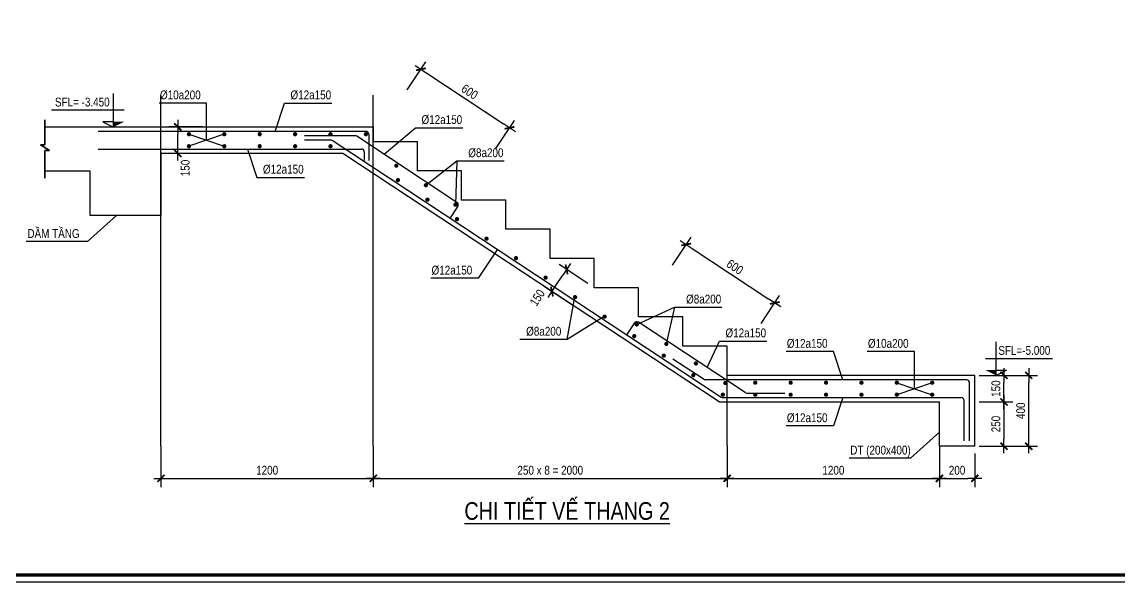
# Model space of a CAD drawing. Header units: millimetres. Extents: x 379264 to 1158416, y -283062 to 356890.
# Drawn here: x 1133062 to 1148563, y -30402 to -22493 of the extents above; entities that cross this region are included whole.
import ezdxf
from ezdxf.enums import TextEntityAlignment as Align

# ---------------------------------------------------------------- set-up
doc = ezdxf.new("R2010")
doc.units = ezdxf.units.MM
doc.linetypes.add('CENTER', pattern=[2, 1.25, -0.25, 0.25, -0.25])
doc.linetypes.add('HIDDEN', pattern=[9.525, 6.35, -3.175])
for name, color, linetype in [('01PM. TEXT A', 3, 'Continuous'), ('02PM. TEXT B', 4, 'Continuous'), ('04PM. THIN', 7, 'Continuous'), ('05PM. FRAME', 4, 'Continuous'), ('06PM. HIDDEN', 4, 'HIDDEN'), ('08PM. SSS X', 6, 'Continuous'), ('11PM. DIM', 2, 'Continuous'), ('12PM. GRID', 8, 'CENTER'), ('BLOCK A - CHI TIET THANG 4$0$Net cat Tuong', 4, 'Continuous'), ('CHI TIET THANG SAN VUON$0$Number Step', 94, 'Continuous')]:
    doc.layers.add(name, color=color, linetype=linetype)
doc.styles.add('[PMDC2013]STYLE', font='arial.ttf', dxfattribs={"width": 0.8})
doc.dimstyles.new('20', dxfattribs={"dimtxt": 250, "dimasz": 200, "dimexe": 250, "dimexo": 0, "dimgap": 100, "dimtad": 1, "dimdec": 0, "dimlfac": 0.2, "dimzin": 0, "dimdsep": 46, "dimtxsty": '[PMDC2013]STYLE', "dimblk": 'TICK', "dimcen": 0, "dimdle": 300, "dimclrd": 2, "dimclre": 2, "dimclrt": 4, "dimadec": 0, "dimazin": 0, "dimtfac": 0.004, "dimtdec": 0, "dimtix": 1, "dimtmove": 2, "dimatfit": 3, "dimldrblk": 'TICK', "dimfxl": 1, "dimtvp": 0.8, "dimtolj": 1, "dimtzin": 0, "dimarcsym": 0})

# ---------------------------------------------------------------- blocks, each defined once
blk = doc.blocks.new('CHG_XX_Khung ten')
blk.add_lwpolyline([(15, 579), (826, 579), (826, 15), (15, 15)], close=True)
at = {"color": 4, "linetype": 'Continuous', "const_width": 1}
blk.add_lwpolyline([(17, 577), (824, 577), (824, 17), (17, 17)], close=True, dxfattribs=at)
blk = doc.blocks.new('TICK')
at = {"color": 0, "linetype": 'ByBlock'}
blk.add_line((1, 0), (-1, 0), dxfattribs=at)
at = {"color": 7, "linetype": 'ByBlock', "const_width": 0.25}
blk.add_lwpolyline([(-0.5, -0.5), (0.5, 0.5)], dxfattribs=at)
blk = doc.blocks.new('*D1324')
at = {"layer": '11PM. DIM', "color": 2, "lineweight": -2, "ltscale": 0.3, "transparency": 16777216}
for p, q in [((729512, -354029), (728698, -353492)), ((728604, -354088), (728797, -353796)), ((729099, -354655), (728285, -354118))]:
    blk.add_line(p, q, dxfattribs=at)
at = {"layer": 'Defpoints', "color": 0, "ltscale": 0.3, "transparency": 16777216}
for p in [(728907, -353629), (729512, -354029), (729099, -354655)]:
    blk.add_point(p, dxfattribs=at)
at = {"layer": '11PM. DIM', "color": 2, "lineweight": -2, "ltscale": 0.3, "transparency": 16777216, "xscale": 200, "yscale": 200, "zscale": 200}
for p, rotation in [((728907, -353629), 56.5751888182298), ((728494, -354255), 236.5751888182298)]:
    blk.add_blockref('TICK', p, dxfattribs=dict(at, rotation=rotation))
at = {"layer": '11PM. DIM', "color": 4, "ltscale": 0.3, "transparency": 16777216, "insert": (728080, -354427), "char_height": 250, "attachment_point": 5, "rotation": 56.5752, "style": '[PMDC2013]STYLE'}
blk.add_mtext('\\A1;150', dxfattribs=at)
blk = doc.blocks.new('*D1325')
at = {"layer": '11PM. DIM', "color": 2, "lineweight": -2, "ltscale": 0.3, "transparency": 16777216}
for p, q in [((724405, -348561), (724928, -347768)), ((724958, -348087), (727128, -349519)), ((726909, -350214), (727432, -349421))]:
    blk.add_line(p, q, dxfattribs=at)
at = {"layer": 'Defpoints', "color": 0, "ltscale": 0.3, "transparency": 16777216}
for p in [(724405, -348561), (727295, -349630), (726909, -350214)]:
    blk.add_point(p, dxfattribs=at)
at = {"layer": '11PM. DIM', "color": 2, "lineweight": -2, "ltscale": 0.3, "transparency": 16777216, "xscale": 200, "yscale": 200, "zscale": 200}
for p, rotation in [((724791, -347977), 146.5751888142904), ((727295, -349630), 326.5751888142904)]:
    blk.add_blockref('TICK', p, dxfattribs=dict(at, rotation=rotation))
at = {"layer": '11PM. DIM', "color": 4, "ltscale": 0.3, "transparency": 16777216, "insert": (726168, -348613), "char_height": 250, "attachment_point": 5, "rotation": 326.5752, "style": '[PMDC2013]STYLE'}
blk.add_mtext('\\A1;600', dxfattribs=at)
blk = doc.blocks.new('*D1326')
at = {"layer": '11PM. DIM', "color": 2, "lineweight": -2, "ltscale": 0.3, "transparency": 16777216}
for p, q in [((731901, -353509), (732425, -352716)), ((732454, -353035), (734624, -354467)), ((734405, -355161), (734928, -354368))]:
    blk.add_line(p, q, dxfattribs=at)
at = {"layer": 'Defpoints', "color": 0, "ltscale": 0.3, "transparency": 16777216}
for p in [(731901, -353509), (734791, -354577), (734405, -355161)]:
    blk.add_point(p, dxfattribs=at)
at = {"layer": '11PM. DIM', "color": 2, "lineweight": -2, "ltscale": 0.3, "transparency": 16777216, "xscale": 200, "yscale": 200, "zscale": 200}
for p, rotation in [((732287, -352925), 146.5751888142904), ((734791, -354577), 326.5751888142904)]:
    blk.add_blockref('TICK', p, dxfattribs=dict(at, rotation=rotation))
at = {"layer": '11PM. DIM', "color": 4, "ltscale": 0.3, "transparency": 16777216, "insert": (733664, -353561), "char_height": 250, "attachment_point": 5, "rotation": 326.5752, "style": '[PMDC2013]STYLE'}
blk.add_mtext('\\A1;600', dxfattribs=at)
blk = doc.blocks.new('*U580')
at = {"const_width": 60}
for points in [[(-30, 0, 1), (30, 0, 1)], [(970, 0, 1), (1030, 0, 1)], [(1970, 0, 1), (2030, 0, 1)], [(2970, 0, 1), (3030, 0, 1)], [(3970, 0, 1), (4030, 0, 1)], [(4970, 0, 1), (5030, 0, 1)], [(5970, 0, 1), (6030, 0, 1)], [(6970, 0, 1), (7030, 0, 1)], [(7970, 0, 1), (8030, 0, 1)], [(8970, 0, 1), (9030, 0, 1)], [(9970, 0, 1), (10030, 0, 1)], [(10970, 0, 1), (11030, 0, 1)]]:
    blk.add_lwpolyline(points, format="xyb", close=True, dxfattribs=at)
blk = doc.blocks.new('*U812')
at = {"const_width": 60}
for points in [[(-30, 0, 1), (30, 0, 1)], [(970, 0, 1), (1030, 0, 1)], [(1970, 0, 1), (2030, 0, 1)], [(2970, 0, 1), (3030, 0, 1)]]:
    blk.add_lwpolyline(points, format="xyb", close=True, dxfattribs=at)
blk = doc.blocks.new('*U809')
at = {"const_width": 60}
for points in [[(-4970, 0, -1), (-5030, 0, -1)], [(-3970, 0, -1), (-4030, 0, -1)], [(-2970, 0, -1), (-3030, 0, -1)], [(-1970, 0, -1), (-2030, 0, -1)], [(-970, 0, -1), (-1030, 0, -1)], [(30, 0, -1), (-30, 0, -1)]]:
    blk.add_lwpolyline(points, format="xyb", close=True, dxfattribs=at)
blk = doc.blocks.new('*U579')
at = {"const_width": 60}
for points in [[(-30, 0, 1), (30, 0, 1)], [(970, 0, 1), (1030, 0, 1)], [(1970, 0, 1), (2030, 0, 1)]]:
    blk.add_lwpolyline(points, format="xyb", close=True, dxfattribs=at)
blk = doc.blocks.new('*U1189')
at = {"layer": '04PM. THIN'}
for p, q in [((0, 0), (0, 950)), ((-300, 475), (1750, 475)), ((0, 150), (300, 150)), ((300, 150), (0, 0))]:
    blk.add_line(p, q, dxfattribs=at)
at = {"layer": '04PM. THIN', "linetype": 'ByBlock'}
blk.add_line((-475, 0), (475, 0), dxfattribs=at)
at = {"layer": '04PM. THIN'}
blk.add_solid([(0, 0), (0, 150), (-300, 150)], dxfattribs=at)
blk = doc.blocks.new('*D1327')
at = {"layer": '11PM. DIM', "color": 2, "lineweight": -2, "ltscale": 0.3, "transparency": 16777216}
for p, q in [((740567, -356622), (741517, -356622)), ((741267, -357172), (741267, -356822)), ((740567, -357372), (741517, -357372))]:
    blk.add_line(p, q, dxfattribs=at)
at = {"layer": 'Defpoints', "color": 0, "ltscale": 0.3, "transparency": 16777216}
for p in [(740567, -356622), (741267, -356622), (740567, -357372)]:
    blk.add_point(p, dxfattribs=at)
at = {"layer": '11PM. DIM', "color": 2, "lineweight": -2, "ltscale": 0.3, "transparency": 16777216, "xscale": 200, "yscale": 200, "zscale": 200}
for p, rotation in [((741267, -356622), 90), ((741267, -357372), 270)]:
    blk.add_blockref('TICK', p, dxfattribs=dict(at, rotation=rotation))
at = {"layer": '11PM. DIM', "color": 4, "ltscale": 0.3, "transparency": 16777216, "insert": (741039, -356997), "char_height": 250, "attachment_point": 5, "rotation": 90, "style": '[PMDC2013]STYLE'}
blk.add_mtext('\\A1;150', dxfattribs=at)
blk = doc.blocks.new('*D1328')
at = {"layer": '11PM. DIM', "color": 2, "lineweight": -2, "ltscale": 0.3, "transparency": 16777216}
for p, q in [((740567, -357372), (741517, -357372)), ((741267, -357572), (741267, -358422)), ((740567, -358622), (741517, -358622))]:
    blk.add_line(p, q, dxfattribs=at)
at = {"layer": 'Defpoints', "color": 0, "ltscale": 0.3, "transparency": 16777216}
for p in [(740567, -357372), (740567, -358622), (741267, -358622)]:
    blk.add_point(p, dxfattribs=at)
at = {"layer": '11PM. DIM', "color": 2, "lineweight": -2, "ltscale": 0.3, "transparency": 16777216, "xscale": 200, "yscale": 200, "zscale": 200}
for p, rotation in [((741267, -357372), 90), ((741267, -358622), 270)]:
    blk.add_blockref('TICK', p, dxfattribs=dict(at, rotation=rotation))
at = {"layer": '11PM. DIM', "color": 4, "ltscale": 0.3, "transparency": 16777216, "insert": (741039, -357997), "char_height": 250, "attachment_point": 5, "rotation": 90, "style": '[PMDC2013]STYLE'}
blk.add_mtext('\\A1;250', dxfattribs=at)
blk = doc.blocks.new('*D1329')
at = {"layer": '11PM. DIM', "color": 2, "lineweight": -2, "ltscale": 0.3, "transparency": 16777216}
for p, q in [((741267, -356622), (742217, -356622)), ((741967, -358422), (741967, -356822)), ((741267, -358622), (742217, -358622))]:
    blk.add_line(p, q, dxfattribs=at)
at = {"layer": 'Defpoints', "color": 0, "ltscale": 0.3, "transparency": 16777216}
for p in [(741267, -356622), (741967, -356622), (741267, -358622)]:
    blk.add_point(p, dxfattribs=at)
at = {"layer": '11PM. DIM', "color": 2, "lineweight": -2, "ltscale": 0.3, "transparency": 16777216, "xscale": 200, "yscale": 200, "zscale": 200}
for p, rotation in [((741967, -356622), 90), ((741967, -358622), 270)]:
    blk.add_blockref('TICK', p, dxfattribs=dict(at, rotation=rotation))
at = {"layer": '11PM. DIM', "color": 4, "ltscale": 0.3, "transparency": 16777216, "insert": (741739, -357622), "char_height": 250, "attachment_point": 5, "rotation": 90, "style": '[PMDC2013]STYLE'}
blk.add_mtext('\\A1;400', dxfattribs=at)
blk = doc.blocks.new('*D1330')
at = {"layer": '11PM. DIM', "color": 2, "lineweight": -2, "ltscale": 0.3, "transparency": 16777216}
for p, q in [((739441, -358830), (739441, -359780)), ((740441, -358830), (740441, -359780)), ((739641, -359530), (740241, -359530))]:
    blk.add_line(p, q, dxfattribs=at)
at = {"layer": 'Defpoints', "color": 0, "ltscale": 0.3, "transparency": 16777216}
for p in [(739441, -358830), (740441, -358830), (740441, -359530)]:
    blk.add_point(p, dxfattribs=at)
at = {"layer": '11PM. DIM', "color": 2, "lineweight": -2, "ltscale": 0.3, "transparency": 16777216, "xscale": 200, "yscale": 200, "zscale": 200, "rotation": 180}
blk.add_blockref('TICK', (739441, -359530), dxfattribs=at)
at = {"layer": '11PM. DIM', "color": 2, "lineweight": -2, "ltscale": 0.3, "transparency": 16777216, "xscale": 200, "yscale": 200, "zscale": 200}
blk.add_blockref('TICK', (740441, -359530), dxfattribs=at)
at = {"layer": '11PM. DIM', "color": 4, "ltscale": 0.3, "transparency": 16777216, "insert": (739941, -359303), "char_height": 250, "attachment_point": 5, "style": '[PMDC2013]STYLE'}
blk.add_mtext('\\A1;200', dxfattribs=at)
blk = doc.blocks.new('*U1190')
at = {"layer": '04PM. THIN'}
for p, q in [((0, 0), (0, 950)), ((-300, 475), (1600, 475)), ((0, 150), (300, 150)), ((300, 150), (0, 0))]:
    blk.add_line(p, q, dxfattribs=at)
at = {"layer": '04PM. THIN', "linetype": 'ByBlock'}
blk.add_line((-475, 0), (475, 0), dxfattribs=at)
at = {"layer": '04PM. THIN'}
blk.add_solid([(0, 0), (0, 150), (-300, 150)], dxfattribs=at)
blk = doc.blocks.new('*U811')
at = {"const_width": 60}
for points in [[(-3970, 0, -1), (-4030, 0, -1)], [(-2970, 0, -1), (-3030, 0, -1)], [(-1970, 0, -1), (-2030, 0, -1)], [(-970, 0, -1), (-1030, 0, -1)], [(30, 0, -1), (-30, 0, -1)]]:
    blk.add_lwpolyline(points, format="xyb", close=True, dxfattribs=at)
blk = doc.blocks.new('*D1320')
at = {"layer": '11PM. DIM', "color": 2, "lineweight": -2, "ltscale": 0.3, "transparency": 16777216}
for p, q in [((718621, -349605), (717671, -349605)), ((717921, -350155), (717921, -349805)), ((718621, -350355), (717671, -350355))]:
    blk.add_line(p, q, dxfattribs=at)
at = {"layer": 'Defpoints', "color": 0, "ltscale": 0.3, "transparency": 16777216}
for p in [(717921, -349605), (718621, -349605), (718621, -350355)]:
    blk.add_point(p, dxfattribs=at)
at = {"layer": '11PM. DIM', "color": 2, "lineweight": -2, "ltscale": 0.3, "transparency": 16777216, "xscale": 200, "yscale": 200, "zscale": 200}
for p, rotation in [((717921, -349605), 90), ((717921, -350355), 270)]:
    blk.add_blockref('TICK', p, dxfattribs=dict(at, rotation=rotation))
at = {"layer": '11PM. DIM', "color": 4, "ltscale": 0.3, "transparency": 16777216, "insert": (718133, -350764), "char_height": 250, "attachment_point": 5, "rotation": 90, "style": '[PMDC2013]STYLE'}
blk.add_mtext('\\A1;150', dxfattribs=at)
blk = doc.blocks.new('*D1321')
at = {"layer": '11PM. DIM', "color": 2, "lineweight": -2, "ltscale": 0.3, "transparency": 16777216}
for p, q in [((723446, -358615), (723446, -359780)), ((733446, -358615), (733446, -359780)), ((723646, -359530), (733246, -359530))]:
    blk.add_line(p, q, dxfattribs=at)
at = {"layer": 'Defpoints', "color": 0, "ltscale": 0.3, "transparency": 16777216}
for p in [(723446, -358615), (733446, -358615), (733446, -359530)]:
    blk.add_point(p, dxfattribs=at)
at = {"layer": '11PM. DIM', "color": 2, "lineweight": -2, "ltscale": 0.3, "transparency": 16777216, "xscale": 200, "yscale": 200, "zscale": 200, "rotation": 180}
blk.add_blockref('TICK', (723446, -359530), dxfattribs=at)
at = {"layer": '11PM. DIM', "color": 2, "lineweight": -2, "ltscale": 0.3, "transparency": 16777216, "xscale": 200, "yscale": 200, "zscale": 200}
blk.add_blockref('TICK', (733446, -359530), dxfattribs=at)
at = {"layer": '11PM. DIM', "color": 4, "ltscale": 0.3, "transparency": 16777216, "insert": (728446, -359303), "char_height": 250, "attachment_point": 5, "style": '[PMDC2013]STYLE'}
blk.add_mtext('\\A1;250 x 8 = 2000', dxfattribs=at)
blk = doc.blocks.new('*D1322')
at = {"layer": '11PM. DIM', "color": 2, "lineweight": -2, "ltscale": 0.3, "transparency": 16777216}
for p, q in [((733446, -358615), (733446, -359780)), ((739446, -358615), (739446, -359780)), ((733646, -359530), (739246, -359530))]:
    blk.add_line(p, q, dxfattribs=at)
at = {"layer": 'Defpoints', "color": 0, "ltscale": 0.3, "transparency": 16777216}
for p in [(733446, -358615), (739446, -358615), (739446, -359530)]:
    blk.add_point(p, dxfattribs=at)
at = {"layer": '11PM. DIM', "color": 2, "lineweight": -2, "ltscale": 0.3, "transparency": 16777216, "xscale": 200, "yscale": 200, "zscale": 200, "rotation": 180}
blk.add_blockref('TICK', (733446, -359530), dxfattribs=at)
at = {"layer": '11PM. DIM', "color": 2, "lineweight": -2, "ltscale": 0.3, "transparency": 16777216, "xscale": 200, "yscale": 200, "zscale": 200}
blk.add_blockref('TICK', (739446, -359530), dxfattribs=at)
at = {"layer": '11PM. DIM', "color": 4, "ltscale": 0.3, "transparency": 16777216, "insert": (736446, -359303), "char_height": 250, "attachment_point": 5, "style": '[PMDC2013]STYLE'}
blk.add_mtext('\\A1;1200', dxfattribs=at)
blk = doc.blocks.new('*D1323')
at = {"layer": '11PM. DIM', "color": 2, "lineweight": -2, "ltscale": 0.3, "transparency": 16777216}
for p, q in [((717446, -358615), (717446, -359780)), ((723446, -358615), (723446, -359780)), ((717646, -359530), (723246, -359530))]:
    blk.add_line(p, q, dxfattribs=at)
at = {"layer": 'Defpoints', "color": 0, "ltscale": 0.3, "transparency": 16777216}
for p in [(717446, -358615), (723446, -358615), (723446, -359530)]:
    blk.add_point(p, dxfattribs=at)
at = {"layer": '11PM. DIM', "color": 2, "lineweight": -2, "ltscale": 0.3, "transparency": 16777216, "xscale": 200, "yscale": 200, "zscale": 200, "rotation": 180}
blk.add_blockref('TICK', (717446, -359530), dxfattribs=at)
at = {"layer": '11PM. DIM', "color": 2, "lineweight": -2, "ltscale": 0.3, "transparency": 16777216, "xscale": 200, "yscale": 200, "zscale": 200}
blk.add_blockref('TICK', (723446, -359530), dxfattribs=at)
at = {"layer": '11PM. DIM', "color": 4, "ltscale": 0.3, "transparency": 16777216, "insert": (720446, -359303), "char_height": 250, "attachment_point": 5, "style": '[PMDC2013]STYLE'}
blk.add_mtext('\\A1;1200', dxfattribs=at)
blk = doc.blocks.new('A$C34A35E7D')
at = {"layer": '04PM. THIN'}
for p, q in [((-5205, -205), (-4205, -545)), ((-4205, -205), (-5205, -545)), ((2363.2, -958.2), (2324.1, -2196.2)), ((5485.6, -6000.8), (5695.9, -4799)), ((8515.8, -5091.5), (8284.6, -6130.1)), ((15797.6, -7222.9, 0), (14797.6, -7562.9, 0)), ((14797.6, -7222.9, 0), (15797.6, -7562.9, 0))]:
    blk.add_line(p, q, dxfattribs=at)
at = {"layer": '04PM. THIN', "flags": 128}
for points in [[(-4705, -375), (-4705, 675), (-6046.4, 675)], [(-2770.2, -125), (-2505.9, 675), (-1164.5, 675)], [(312.6, -772.8), (1196.1, -22.6), (2537.5, -22.6)], [(-3547.7, -625), (-3283.4, -1425), (-1942, -1425)], [(1489.5, -1645.4), (2363.2, -958.2), (3704.6, -958.2)], [(-7250, -2500), (-8069.6, -3240.1), (-9799.5, -3240.1)], [(3510.4, -3452.4), (2968.3, -4273.7), (1626.9, -4273.7)], [(7450, -5579.3), (8515.8, -5091.5), (9857.2, -5091.5)], [(6530.5, -5349.8), (5485.6, -6000.8), (4144.2, -6000.8)], [(9440.5, -6797.2), (9785, -6047), (11126.4, -6047)], [(16000, -8617.3), (15180.4, -9357.3), (13450.4, -9357.3)]]:
    blk.add_lwpolyline(points, dxfattribs=at)
at = {"layer": '04PM. THIN'}
blk.add_lwpolyline([(-9272.9, -1449), (-9272.9, -1449), (-9272.9, -666.9), (-9145.6, -665.9), (-9396.4, -506.2), (-9272.9, -506.2), (-9272.9, 199.9), (-9272.9, 199.9), (-9272.9, -506.5), (-9396.4, -506.2), (-9145.6, -665.9), (-9272.9, -666.4)], close=True, dxfattribs=at)
at = {"layer": '04PM. THIN', "elevation": 0, "flags": 128}
for points in [[(13271.8, -7142.9), (13007.5, -6342.9), (11666.1, -6342.9)], [(15297.6, -7392.9), (15297.6, -6342.9), (13956.2, -6342.9)], [(13271.8, -7642.9), (13007.5, -8442.9), (11666.1, -8442.9)]]:
    blk.add_lwpolyline(points, dxfattribs=at)
at = {"layer": '05PM. FRAME', "ltscale": 0.25}
for p, q in [((9774.8, -7766.7), (16000, -7766.7)), ((16000, -9016.7), (16000, -7766.7)), ((17000, -9016.7), (16000, -9016.7))]:
    blk.add_line(p, q, dxfattribs=at)
for points in [[(10000, -7016.7), (10000, -7016.7), (10000, -6191.7), (8750, -6191.7), (8750, -5366.7), (7500, -5366.7), (7500, -4541.7), (6250, -4541.7), (6250, -3716.7), (5000, -3716.7), (5000, -2891.7), (3750, -2891.7), (3750, -2066.7), (2500, -2066.7), (2500, -1241.7), (1250, -1241.7), (1250, -416.7), (0, -416.7), (0, -416.7), (0, -416.7)], [(-5995, -750), (-5995, -2500), (-7995, -2500), (-7995, -1250), (-9272.9, -1250)], [(17000, -9016.7), (17000, -7016.7), (10000, -7016.7)]]:
    blk.add_lwpolyline(points, dxfattribs=at)
at = {"layer": '06PM. HIDDEN', "linetype": 'HIDDEN', "ltscale": 0.25}
blk.add_line((-5995, -750), (-5995, 0), dxfattribs=at)
at = {"layer": '08PM. SSS X', "ltscale": 400}
for p, q in [((-205, -125), (-7770, -125)), ((-503.5, -250), (-1936.3, -250)), ((2368.2, -2129.5), (-459.4, -263.2)), ((-125, -205), (-125, -945.4)), ((-1176.4, -375), (-1936.3, -375)), ((-1132.3, -388.2), (9837.7, -7628.4)), ((-7770, -625), (-330, -625)), ((-250, -705), (-250, -945.4)), ((2390.9, -2240.3), (2173.3, -2570)), ((7383.2, -5535.2), (7165.7, -5864.9)), ((10510.6, -7503.4), (7494.1, -5512.5)), ((8471.1, -6546.8), (9351.9, -7128.1)), ((16776, -7141.9), (9395.9, -7141.3)), ((16850, -8866.7), (16850, -7221.7)), ((9881.7, -7641.7), (16620, -7641.7)), ((10554.7, -7516.7), (11633.7, -7516.7)), ((16700, -8866.7), (16700, -7721.7))]:
    blk.add_line(p, q, dxfattribs=at)
for centre, start, end in [((-503.5, -330), 56.57519, 90), ((-205, -205), 0, 90), ((-1176.4, -455), 56.57519, 90), ((-330, -705), 0, 90), ((2324.1, -2196.2), 326.57519, 56.57519), ((7450, -5579.3), 56.57519, 146.57519), ((9396, -7061.3), 236.57519, 269.98523), ((16770, -7221.7), 0, 90), ((9881.7, -7561.7), 236.57519, 270), ((10554.7, -7436.7), 236.57519, 270), ((16620, -7721.7), 0, 90)]:
    blk.add_arc(centre, 80, start, end, dxfattribs=at)
at = {"layer": '12PM. GRID', "ltscale": 3}
for p, q in [((-5995, -9009.8), (-5995, 910)), ((5, -9009.8), (5, 910)), ((10005, -9009.8), (10005, -6191.7))]:
    blk.add_line(p, q, dxfattribs=at)
at = {"layer": 'BLOCK A - CHI TIET THANG 4$0$Net cat Tuong'}
for p, q in [((-9272.9, 0), (-5995, 0)), ((-856.5, -750), (-5995, -750)), ((9774.8, -7766.7), (-856.5, -750))]:
    blk.add_line(p, q, dxfattribs=at)
blk.add_lwpolyline([(-5995, 0), (0, 0), (0, -416.7)], dxfattribs=at)
at = {"layer": '02PM. TEXT B', "ltscale": 500, "xscale": -1}
blk.add_blockref('*U1189', (-7334.9, -1.7), dxfattribs=at)
at = {"layer": '02PM. TEXT B', "ltscale": 500}
blk.add_blockref('*U1190', (17600.5, -7016.7), dxfattribs=at)
at = {"layer": '04PM. THIN'}
for p in [(-205, -205), (15797.6, -7222.9, 0)]:
    blk.add_blockref('*U809', p, dxfattribs=at)
at = {"layer": '04PM. THIN', "xscale": -1}
for name, p, rotation in [('*U811', (-1205, -545), 180), ('*U812', (7450, -5579.3), 146.5751888173856), ('*U809', (15797.6, -7561.8, 0), 180)]:
    blk.add_blockref(name, p, dxfattribs=dict(at, rotation=rotation))
at = {"layer": '04PM. THIN'}
for name, p, rotation in [('*U579', (2324.1, -2196.2), 146.5751888173837), ('*U580', (9880.8, -7561.1), 146.5751888174145)]:
    blk.add_blockref(name, p, dxfattribs=dict(at, rotation=rotation))
at = {"layer": '01PM. TEXT A', "style": '[PMDC2013]STYLE', "width": 0.8}
blk.add_text('%%UCHI TIẾT VẾ THANG 2', height=500, dxfattribs=at).set_placement((5481, -11096.4), align=Align.CENTER)
at = {"layer": '02PM. TEXT B', "color": 4, "style": '[PMDC2013]STYLE', "width": 0.8}
for s, p in [('%%C10a200', (-6022.7, 780)), ('%%C12a150', (-2335.9, 780)), ('%%C12a150', (1366.2, 82.4)), ('%%C8a200', (2688.6, -853.2)), ('%%C12a150', (-3113.3, -1320)), ('DẦM TẦNG', (-9768.3, -3135.1)), ('%%C12a150', (1650.6, -4168.7)), ('%%C8a200', (8841.3, -4986.5)), ('%%C8a200', (4323.3, -5895.8)), ('%%C12a150', (9955.1, -5942)), ('%%C12a150', (11689.8, -6237.9, 0)), ('%%C10a200', (13979.9, -6237.9, 0)), ('%%C12a150', (11689.8, -8337.9, 0)), ('DT (200x400)', (13481.7, -9252.3))]:
    blk.add_text(s, height=250, dxfattribs=at).set_placement(p)
at = {"layer": '02PM. TEXT B', "ltscale": 500, "style": '[PMDC2013]STYLE', "width": 0.8}
for s, p in [('SFL= -3.450', (-8990.5, 703.3, 0)), ('SFL=-5.000', (17666.4, -6311.7, 0))]:
    blk.add_text(s, height=250, dxfattribs=at).set_placement(p, align=Align.MIDDLE_LEFT)
at = {"layer": '11PM. DIM', "ltscale": 0.3}
for base, p1, p2, angle, picture, middle in [((3853.4, -24.4), (964, 1043.9), (3467.8, -608.6), 326.57519, '*D1325', (2726.9, 991.9)), ((11349.6, -4971.9), (8460.1, -3903.6), (10964, -5556.1), 326.57519, '*D1326', (10223, -3955.6)), ((17825.5, -7016.7), (17125.5, -7766.7), (17125.5, -7016.7), 90, '*D1327', (17597.9, -7391.7)), ((18525.5, -7016.7), (17825.5, -9016.7), (17825.5, -7016.7), 90, '*D1329', (18297.9, -8016.7)), ((17825.5, -9016.7), (17125.5, -7766.7), (17125.5, -9016.7), 270, '*D1328', (17597.9, -8391.7))]:
    dim = blk.add_linear_dim(base=base, p1=p1, p2=p2, angle=angle, dimstyle='20', override={"dimtxsty": '[PMDC2013]STYLE'}, dxfattribs=at)
    dim.commit()
    dim.dimension.update_dxf_attribs({"geometry": picture, "text_midpoint": middle, "insert": (-723441.1, 349605.2)})
for base, p1, p2, angle, picture, middle in [((-5520.2, 0), (-4820.2, -750), (-4820.2, 0), 90, '*D1320', (-5308.3, -1159.1)), ((5465.9, -4024.2), (5657.9, -5049.5), (6071, -4423.5), 56.57519, '*D1324', (4638.8, -4821.8))]:
    dim = blk.add_linear_dim(base=base, p1=p1, p2=p2, angle=angle, dimstyle='20', dxfattribs=at)
    dim.commit()
    dim.dimension.update_dxf_attribs({"geometry": picture, "text_midpoint": middle, "dimtype": 128, "insert": (-723441.1, 349605.2)})
dim = blk.add_linear_dim(base=(10005, -9924.9), p1=(5, -9009.8), p2=(10005, -9009.8), angle=180, text='250 x 8 = <>', dimstyle='20', dxfattribs=at)
dim.commit()
dim.dimension.update_dxf_attribs({"geometry": '*D1321', "text_midpoint": (5005, -9697.3), "insert": (-723441.1, 349605.2)})
for base, p1, p2, picture, middle in [((5, -9924.9), (-5995, -9009.8), (5, -9009.8), '*D1323', (-2995, -9697.3)), ((16005, -9924.9), (10005, -9009.8), (16005, -9009.8), '*D1322', (13005, -9697.3))]:
    dim = blk.add_linear_dim(base=base, p1=p1, p2=p2, angle=180, dimstyle='20', dxfattribs=at)
    dim.commit()
    dim.dimension.update_dxf_attribs({"geometry": picture, "text_midpoint": middle, "insert": (-723441.1, 349605.2)})
dim = blk.add_linear_dim(base=(17000, -9924.9), p1=(16000, -9224.9), p2=(17000, -9224.9), dimstyle='20', override={"dimtxsty": '[PMDC2013]STYLE'}, dxfattribs=at)
dim.commit()
dim.dimension.update_dxf_attribs({"geometry": '*D1330', "text_midpoint": (16500, -9697.3), "insert": (-723441.1, 349605.2)})

msp = doc.modelspace()

# ---------------------------------------------------------------- block references
at = {"layer": '04PM. THIN', "xscale": 50, "yscale": 50, "zscale": 50}
msp.add_blockref('CHG_XX_Khung ten', (1114379.92, -31152.33), dxfattribs=at)

# ---------------------------------------------------------------- next in the draw order: block references
at = {"layer": 'CHI TIET THANG SAN VUON$0$Number Step', "xscale": 0.5, "yscale": 0.5, "zscale": 0.5}
msp.add_blockref('A$C34A35E7D', (1138024.01, -23975.42), dxfattribs=at)

doc.saveas('drawing.dxf')
